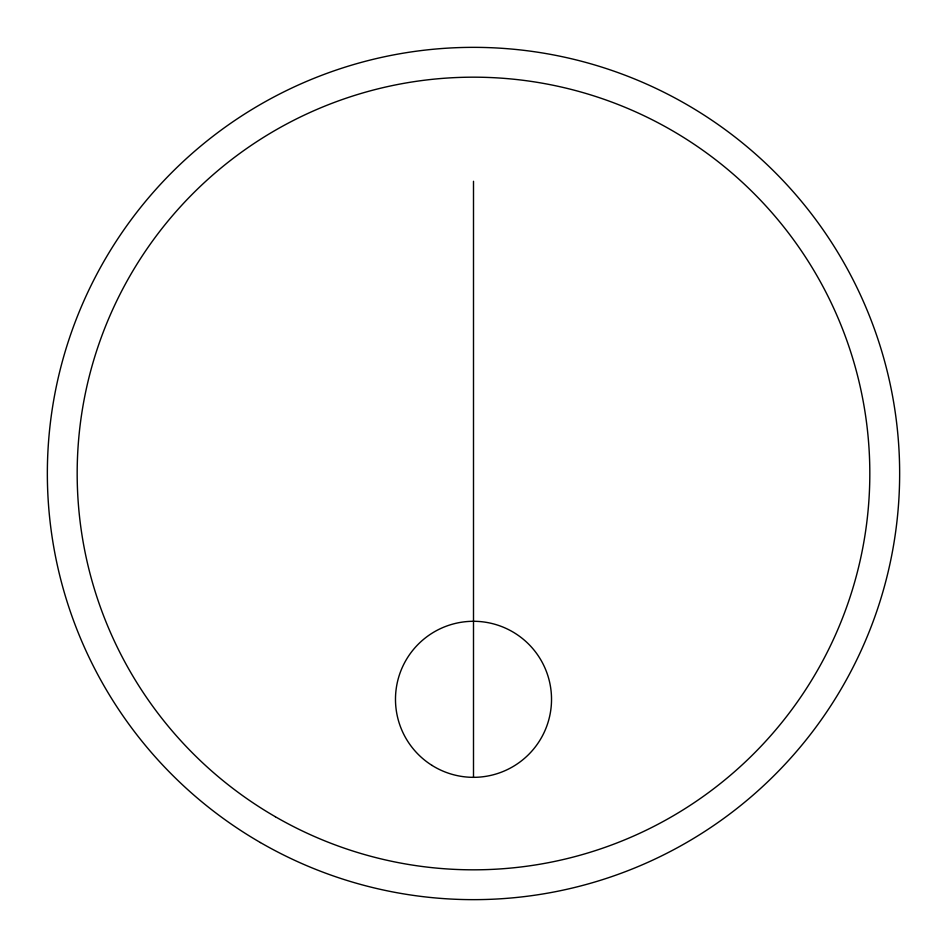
<?xml version="1.0" encoding="UTF-8"?>
<svg xmlns="http://www.w3.org/2000/svg" width="947" height="947" viewBox="0 0 947 947"><rect width="100%" height="100%" fill="white"/><g stroke="black" fill="none" stroke-linecap="round" stroke-linejoin="round"><path stroke-width="1.42" d="M473.5 181.291L473.5 777.345M260.425 842.558A426.15 426.15 0 0 0 899.65 473.5A426.15 426.15 0 0 0 260.425 104.442A426.15 426.15 0 0 0 260.425 842.558M275.34 816.728A396.32 396.32 0 0 0 869.819 473.5A396.32 396.32 0 0 0 275.34 130.272A396.32 396.32 0 0 0 275.34 816.728M432.045 765.413A78.033 78.033 0 0 0 551.474 702.165A78.033 78.033 0 0 0 436.981 630.359A78.033 78.033 0 0 0 432.045 765.413"/></g></svg>
